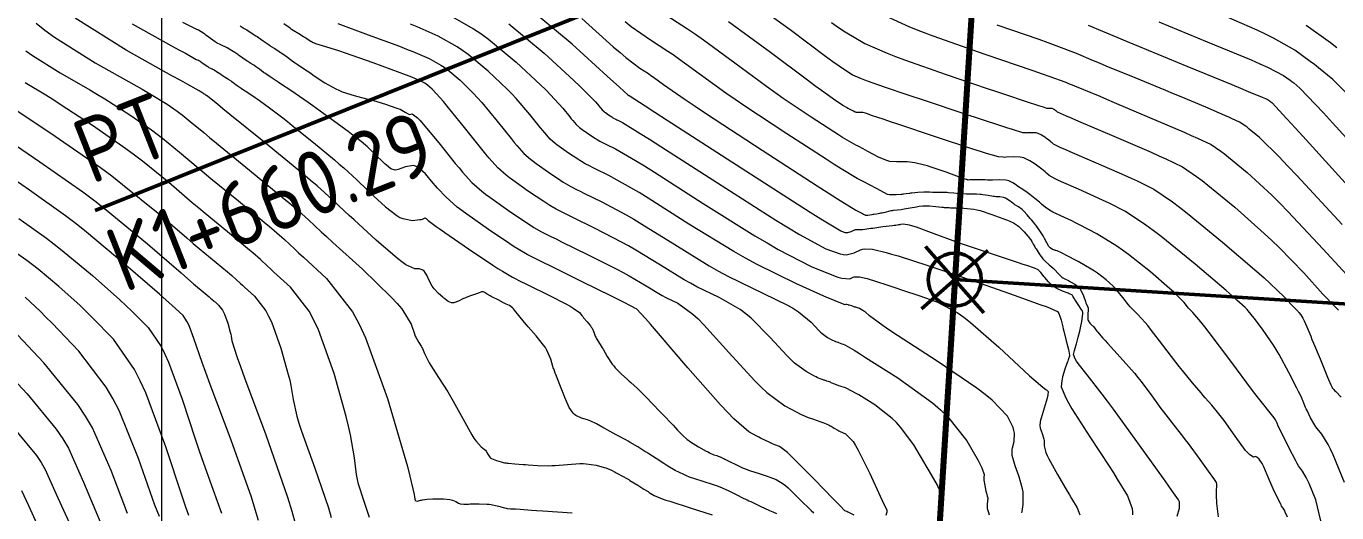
# Model space of a CAD drawing. Header units: millimetres. Extents: x 837475 to 838477, y 1189012 to 1191015.
# Drawn here: x 837663.9 to 837785.8, y 1189741.1 to 1189786.4 of the extents above; entities that cross this region are included whole.
import ezdxf

# ---------------------------------------------------------------- set-up
doc = ezdxf.new("R2010")
doc.units = ezdxf.units.MM
doc.header["$LTSCALE"] = 0.3
doc.linetypes.add('ACAD_ISO03W100', pattern=[30, 12, -18])
for name, color, linetype, lineweight in [('Abscisado 100m', 250, 'Continuous', 50), ('Abscisas TP Y TC', 250, 'Continuous', 50), ('COORD', 253, 'Continuous', 20), ('VIA_Curvas', 250, 'Continuous', 80)]:
    doc.layers.add(name, color=color, linetype=linetype, lineweight=lineweight)
for name, color, linetype, lineweight, true_color in [('COTAS 10', 7, 'Continuous', 9, 0x6e3e2d), ('COTAS INT', 7, 'Continuous', 5, 0x9fa19f), ('Linea_Tendencia', 7, 'ACAD_ISO03W100', 30, 0xef3939)]:
    doc.layers.add(name, color=color, linetype=linetype, lineweight=lineweight, true_color=true_color)
doc.styles.get("Standard").update_dxf_attribs({"font": 'isocp2.shx', "bigfont": '@extfont2.shx'})

msp = doc.modelspace()

# ---------------------------------------------------------------- linework, layer by layer
at = {"layer": 'Abscisado 100m'}
for p, q in [((837747.18, 1189760.1, 1705.28), (837753.34, 1189765.54, 1705.28)), ((837747.54, 1189765.9, 1705.28), (837752.98, 1189759.74, 1705.28)), ((837750.26, 1189762.82, 1705.28), (837802.53, 1189759.55, 1705.28))]:
    msp.add_line(p, q, dxfattribs=at)
msp.add_circle((837750.26, 1189762.82, 1705.28), 2.47, dxfattribs=at)
at = {"layer": 'Abscisas TP Y TC'}
msp.add_line((837752.85, 1189802.42, 3410.55), (837670.29, 1189769.24, 3410.55), dxfattribs=at)
at = {"layer": 'COORD'}
msp.add_line((837676.51, 1189013.87), (837676.51, 1191013.87), dxfattribs=at)
at = {"layer": 'COTAS 10'}
for points in [[(837740.89, 1189740.92), (837740.4, 1189741.15), (837740.31, 1189741.2), (837740.22, 1189741.24), (837740.05, 1189741.32), (837739.57, 1189741.8), (837739.29, 1189742.08), (837738.95, 1189742.43), (837737.21, 1189744.24), (837735.4, 1189746.07), (837735.02, 1189746.43), (837734.7, 1189746.73), (837733.96, 1189747.29), (837733.62, 1189747.42), (837733.54, 1189747.46), (837733.47, 1189747.48), (837733.3, 1189747.56), (837733.13, 1189747.65), (837733.07, 1189747.68), (837733, 1189747.71), (837732.67, 1189747.85), (837732.2, 1189748.08), (837732.04, 1189748.16), (837731.86, 1189748.25), (837731.1, 1189748.66), (837729.71, 1189749.86), (837729.14, 1189750.45), (837728.48, 1189751.16), (837725.43, 1189754.63), (837722.52, 1189758.03), (837721.95, 1189758.68), (837721.48, 1189759.21), (837720.65, 1189760.09), (837720.49, 1189760.17), (837720.44, 1189760.19), (837720.4, 1189760.22), (837720.23, 1189760.33), (837719.4, 1189760.75), (837718.94, 1189760.98), (837718.38, 1189761.26), (837715.54, 1189762.66), (837712.63, 1189764.09), (837712.04, 1189764.38), (837711.54, 1189764.63), (837710.48, 1189765.15), (837709.65, 1189765.64), (837709.29, 1189765.88), (837708.87, 1189766.15), (837706.89, 1189767.47), (837704.86, 1189768.91), (837704.4, 1189769.25), (837703.99, 1189769.56), (837702.91, 1189770.51), (837702.15, 1189771.32), (837701.95, 1189771.55), (837701.74, 1189771.78), (837701.03, 1189772.65), (837700.31, 1189773.29), (837700.11, 1189773.38), (837699.91, 1189773.43), (837699.17, 1189773.3), (837698.5, 1189773.05), (837698.35, 1189773.02), (837698.2, 1189773.01), (837697.8, 1189773.14), (837697.39, 1189773.48), (837697.25, 1189773.6), (837697.09, 1189773.75), (837696.42, 1189774.4), (837695.75, 1189775.04), (837695.59, 1189775.19), (837695.45, 1189775.32), (837695.05, 1189775.67), (837694.44, 1189776.14), (837694.16, 1189776.35), (837693.83, 1189776.59), (837692.26, 1189777.75), (837690.54, 1189779), (837690.12, 1189779.3), (837689.72, 1189779.58), (837688.49, 1189780.42), (837687.54, 1189781.04), (837687.32, 1189781.19), (837687.13, 1189781.32), (837686.59, 1189781.67), (837686.19, 1189781.95), (837686.08, 1189782.02), (837685.97, 1189782.1), (837685.58, 1189782.38), (837685.22, 1189782.64), (837685.14, 1189782.7), (837685.05, 1189782.76), (837684.77, 1189782.93), (837684.51, 1189783.1), (837684.43, 1189783.15), (837684.35, 1189783.2), (837684.05, 1189783.42), (837683.73, 1189783.64), (837683.65, 1189783.7), (837683.57, 1189783.75), (837683.28, 1189783.95), (837682.99, 1189784.12), (837682.92, 1189784.17), (837682.84, 1189784.22), (837682.57, 1189784.38), (837682.32, 1189784.51), (837682.25, 1189784.55), (837682.18, 1189784.58), (837681.93, 1189784.68), (837681.65, 1189784.82), (837681.55, 1189784.88), (837681.45, 1189784.95), (837681.02, 1189785.25), (837680.6, 1189785.57), (837680.5, 1189785.64), (837680.41, 1189785.71), (837680.15, 1189785.88), (837679.91, 1189786.02), (837679.84, 1189786.06), (837679.76, 1189786.09), (837679.46, 1189786.24), (837678.46, 1189786.75)], [(837703.05, 1189787.53), (837705.49, 1189786.16), (837706.18, 1189785.7), (837706.88, 1189785.19), (837709.46, 1189783.05), (837711.72, 1189780.94), (837712.22, 1189780.46), (837712.66, 1189780.01), (837713.79, 1189778.77), (837714.45, 1189777.95), (837714.59, 1189777.77), (837714.72, 1189777.62), (837715.05, 1189777.25), (837715.36, 1189776.98), (837715.48, 1189776.88), (837715.61, 1189776.78), (837716.2, 1189776.37), (837716.78, 1189775.99), (837716.9, 1189775.91), (837717, 1189775.84), (837717.24, 1189775.7), (837717.55, 1189775.54), (837717.69, 1189775.47), (837717.87, 1189775.39), (837718.71, 1189774.98), (837720.57, 1189773.9), (837721.39, 1189773.39), (837722.34, 1189772.8), (837726.86, 1189769.91), (837731.67, 1189766.9), (837732.8, 1189766.23), (837733.85, 1189765.63), (837736.91, 1189764.05), (837738.98, 1189763.2), (837739.4, 1189763.05), (837739.75, 1189762.95), (837740.49, 1189762.89), (837740.81, 1189763.04), (837740.91, 1189763.07), (837741.01, 1189763.08), (837741.41, 1189763.07), (837742.1, 1189762.91), (837742.39, 1189762.83), (837742.71, 1189762.73), (837744.22, 1189762.25), (837745.97, 1189761.66), (837746.45, 1189761.5), (837746.92, 1189761.34), (837748.6, 1189760.75), (837750.49, 1189759.75), (837751.1, 1189759.32), (837751.74, 1189758.84), (837754.36, 1189756.55), (837756.72, 1189754.33), (837757.2, 1189753.88), (837757.61, 1189753.52), (837758.44, 1189752.81), (837758.73, 1189752.61), (837758.79, 1189752.56), (837758.85, 1189752.52), (837758.96, 1189752.41), (837758.93, 1189752.11), (837758.9, 1189751.96), (837758.85, 1189751.78), (837758.58, 1189750.86), (837758.3, 1189749.93), (837758.25, 1189749.74), (837758.21, 1189749.58), (837758.16, 1189749.24), (837758.22, 1189749.02), (837758.25, 1189748.94), (837758.28, 1189748.84), (837758.42, 1189748.43), (837758.55, 1189747.97), (837758.57, 1189747.85), (837758.59, 1189747.74), (837758.58, 1189747.35), (837758.74, 1189746.73), (837758.86, 1189746.46), (837759.01, 1189746.15), (837759.82, 1189744.68), (837760.72, 1189743.14), (837760.93, 1189742.79), (837761.11, 1189742.47), (837761.64, 1189741.59), (837761.9, 1189740.93)], [(837784.32, 1189740.38), (837783.85, 1189742.33), (837783.22, 1189743.85), (837783.08, 1189744.16), (837782.95, 1189744.43), (837782.61, 1189745), (837782.25, 1189745.5), (837782.12, 1189745.73), (837781.98, 1189745.98), (837781.33, 1189747.21), (837780.74, 1189748.41), (837780.62, 1189748.64), (837780.52, 1189748.84), (837780.35, 1189749.19), (837780.31, 1189749.29), (837780.3, 1189749.33), (837780.29, 1189749.37), (837780.23, 1189749.53), (837780.09, 1189749.77), (837780.03, 1189749.86), (837779.96, 1189749.97), (837779.59, 1189750.42), (837778.76, 1189751.48), (837778.39, 1189751.96), (837777.97, 1189752.52), (837775.93, 1189755.23), (837773.92, 1189757.9), (837773.51, 1189758.43), (837773.16, 1189758.88), (837772.42, 1189759.75), (837772.09, 1189760.08), (837772, 1189760.18), (837771.91, 1189760.28), (837771.6, 1189760.69), (837770.93, 1189761.39), (837770.62, 1189761.67), (837770.25, 1189762), (837768.48, 1189763.53), (837766.42, 1189765.17), (837765.87, 1189765.56), (837765.33, 1189765.94), (837763.47, 1189767.07), (837761.87, 1189767.92), (837761.49, 1189768.11), (837761.14, 1189768.28), (837760.12, 1189768.76), (837759.39, 1189769.1), (837759.22, 1189769.19), (837759.07, 1189769.27), (837758.67, 1189769.55), (837758.34, 1189769.83), (837758.24, 1189769.92), (837758.13, 1189770.01), (837757.71, 1189770.37), (837757.26, 1189770.73), (837757.13, 1189770.82), (837757.01, 1189770.91), (837756.58, 1189771.2), (837756.19, 1189771.46), (837756.08, 1189771.53), (837755.99, 1189771.6), (837755.67, 1189771.83), (837755.3, 1189772.01), (837755.16, 1189772.04), (837755.02, 1189772.07), (837754.38, 1189772.09), (837753.77, 1189772.07), (837753.64, 1189772.07), (837753.54, 1189772.07), (837753.31, 1189772.08), (837753.09, 1189772.1), (837752.99, 1189772.1), (837752.88, 1189772.1), (837752.34, 1189772.1), (837751.83, 1189772.09), (837751.73, 1189772.09), (837751.65, 1189772.09), (837751.52, 1189772.08), (837751.5, 1189772.08), (837751.5, 1189772.08), (837751.49, 1189772.09), (837751.46, 1189772.09), (837751.13, 1189772.2), (837750.93, 1189772.27), (837750.69, 1189772.36), (837749.45, 1189772.82), (837748.07, 1189773.29), (837747.74, 1189773.39), (837747.44, 1189773.48), (837746.54, 1189773.69), (837745.84, 1189773.77), (837745.65, 1189773.78), (837745.47, 1189773.79), (837744.84, 1189773.78), (837744.22, 1189773.82), (837744.04, 1189773.86), (837743.86, 1189773.92), (837743.16, 1189774.22), (837742.19, 1189774.74), (837741.74, 1189774.98), (837741.35, 1189775.19), (837741.23, 1189775.25), (837741.12, 1189775.31), (837740.68, 1189775.54), (837739.83, 1189776.04), (837739.45, 1189776.28), (837739.01, 1189776.56), (837736.91, 1189777.92), (837734.3, 1189779.68), (837733.54, 1189780.22), (837732.76, 1189780.77), (837729.81, 1189782.95), (837726.9, 1189785.09), (837726.14, 1189785.61), (837725.41, 1189786.11), (837722.95, 1189787.69)], [(837786.29, 1189767.94), (837782.12, 1189772.48), (837781.22, 1189773.42), (837780.45, 1189774.23), (837778.6, 1189776.04), (837777.66, 1189776.82), (837777.45, 1189776.99), (837777.26, 1189777.13), (837776.76, 1189777.46), (837776.06, 1189777.79), (837775.75, 1189777.93), (837775.38, 1189778.09), (837773.61, 1189778.85), (837771.32, 1189779.82), (837770.62, 1189780.11), (837769.89, 1189780.41), (837767.04, 1189781.59), (837764.36, 1189782.69), (837763.74, 1189782.95), (837763.18, 1189783.18), (837761.59, 1189783.85), (837759.7, 1189784.58), (837758.95, 1189784.85), (837758.1, 1189785.15), (837754.22, 1189786.49)], [(837695.82, 1189740.69), (837695.31, 1189742.18), (837694.8, 1189743.79), (837694.69, 1189744.24), (837694.6, 1189744.68), (837694.41, 1189746.24), (837694.06, 1189748.38), (837693.88, 1189749.19), (837693.66, 1189750.09), (837692.54, 1189754.1), (837691.08, 1189758.14), (837690.65, 1189759.05), (837690.2, 1189759.88), (837688.47, 1189762.11), (837686.93, 1189763.51), (837686.61, 1189763.81), (837686.33, 1189764.07), (837685.67, 1189764.69), (837684.97, 1189765.31), (837684.66, 1189765.57), (837684.3, 1189765.86), (837682.6, 1189767.27), (837680.53, 1189768.98), (837679.94, 1189769.47), (837679.34, 1189769.97), (837677.16, 1189771.85), (837674.71, 1189773.84), (837673.96, 1189774.41), (837673.17, 1189774.99), (837670.05, 1189777.16), (837667.06, 1189779.12), (837666.35, 1189779.57), (837665.7, 1189779.97), (837663.79, 1189781.11)], [(837679, 1189740.88), (837678.73, 1189741.66), (837678.42, 1189742.6), (837676.89, 1189747.28), (837675.03, 1189752.28), (837674.5, 1189753.42), (837673.97, 1189754.45), (837672, 1189757.28), (837670, 1189759.33), (837669.45, 1189759.87), (837668.9, 1189760.4), (837666.92, 1189762.19), (837664.99, 1189763.8), (837664.47, 1189764.2), (837663.96, 1189764.59), (837662.19, 1189765.85)], [(837665.05, 1189739.73), (837664.12, 1189741.78), (837663.49, 1189743.19)]]:
    msp.add_lwpolyline(points, dxfattribs=at)
at = {"layer": 'COTAS INT'}
for points in [[(837770.94, 1189740.83), (837771.17, 1189741.57), (837771.18, 1189741.97), (837771.17, 1189742.06), (837771.16, 1189742.14), (837771.08, 1189742.34), (837770.46, 1189743.21), (837770.1, 1189743.7), (837769.67, 1189744.31), (837767.44, 1189747.43), (837765.02, 1189750.76), (837764.47, 1189751.51), (837763.97, 1189752.18), (837762.58, 1189753.96), (837761.74, 1189755.02), (837761.59, 1189755.24), (837761.47, 1189755.44), (837761.31, 1189755.86), (837761.37, 1189756.09), (837761.41, 1189756.22), (837761.47, 1189756.45), (837761.55, 1189756.76), (837761.58, 1189756.86), (837761.61, 1189756.98), (837761.75, 1189757.47), (837761.9, 1189758.03), (837761.93, 1189758.19), (837761.96, 1189758.35), (837762.07, 1189758.92), (837762.14, 1189759.4), (837762.15, 1189759.5), (837762.17, 1189759.58), (837762.19, 1189759.75), (837762.13, 1189759.91), (837762.08, 1189759.98), (837762.03, 1189760.07), (837761.74, 1189760.51), (837761.44, 1189760.96), (837761.39, 1189761.04), (837761.34, 1189761.12), (837761.25, 1189761.28), (837761.22, 1189761.35), (837761.21, 1189761.36), (837761.2, 1189761.37), (837761.16, 1189761.41), (837760.99, 1189761.48), (837760.91, 1189761.51), (837760.8, 1189761.55), (837760.29, 1189761.74), (837759.7, 1189762.02), (837759.56, 1189762.11), (837759.42, 1189762.21), (837758.99, 1189762.62), (837758.64, 1189763.03), (837758.56, 1189763.12), (837758.49, 1189763.21), (837758.27, 1189763.48), (837758.07, 1189763.68), (837758.01, 1189763.72), (837757.95, 1189763.76), (837757.69, 1189763.89), (837756.98, 1189764.13), (837756.62, 1189764.24), (837756.2, 1189764.38), (837754.13, 1189765.07), (837751.72, 1189765.88), (837751.09, 1189766.1), (837750.47, 1189766.32), (837748.36, 1189767.09), (837746.69, 1189767.69), (837746.35, 1189767.8), (837746.06, 1189767.88), (837745.46, 1189767.99), (837745.24, 1189767.95), (837745.2, 1189767.94), (837745.16, 1189767.93), (837745.1, 1189767.92), (837745.07, 1189767.92), (837745.06, 1189767.92), (837745.05, 1189767.92), (837745.02, 1189767.91), (837744.78, 1189767.87), (837744.64, 1189767.85), (837744.46, 1189767.83), (837743.57, 1189767.72), (837742.64, 1189767.59), (837742.44, 1189767.57), (837742.27, 1189767.54), (837741.89, 1189767.48), (837741.67, 1189767.45), (837741.6, 1189767.44), (837741.54, 1189767.44), (837741.27, 1189767.45), (837741, 1189767.44), (837740.93, 1189767.42), (837740.85, 1189767.4), (837740.6, 1189767.26), (837740.29, 1189767.17), (837740.2, 1189767.17), (837740.09, 1189767.18), (837739.65, 1189767.32), (837737.8, 1189768.44), (837736.8, 1189769.06), (837735.6, 1189769.83), (837729.51, 1189773.74), (837723.52, 1189777.62), (837722.37, 1189778.36), (837721.45, 1189778.95), (837719.97, 1189779.9), (837719.96, 1189779.91), (837719.96, 1189779.91), (837719.95, 1189779.91), (837719.95, 1189779.92), (837719.94, 1189779.92), (837719.94, 1189779.92), (837719.94, 1189779.92), (837719.93, 1189779.93), (837719.91, 1189779.94), (837719.91, 1189779.94), (837719.9, 1189779.95), (837719.9, 1189779.95), (837719.89, 1189779.96), (837719.89, 1189779.96), (837719.88, 1189779.98), (837719.07, 1189780.72), (837717.94, 1189781.75), (837714.66, 1189784.73), (837710.66, 1189788.04)], [(837731.01, 1189788.94), (837734.95, 1189786.08), (837738.24, 1189783.61), (837738.92, 1189783.12), (837739.5, 1189782.7), (837740.75, 1189781.88), (837741.56, 1189781.52), (837741.86, 1189781.4), (837742.2, 1189781.27), (837743.71, 1189780.75), (837745.89, 1189780.01), (837747.5, 1189779.48), (837751.11, 1189778.28), (837754.42, 1189777.19), (837755.07, 1189776.97), (837755.6, 1189776.8), (837756.57, 1189776.51), (837756.83, 1189776.49), (837756.91, 1189776.48), (837757, 1189776.49), (837757.39, 1189776.51), (837757.79, 1189776.5), (837757.89, 1189776.48), (837757.99, 1189776.45), (837758.34, 1189776.29), (837758.64, 1189776.09), (837758.71, 1189776.04), (837758.78, 1189775.99), (837759, 1189775.82), (837759.19, 1189775.66), (837759.23, 1189775.62), (837759.28, 1189775.59), (837759.42, 1189775.46), (837760.11, 1189775.12), (837760.5, 1189774.95), (837760.98, 1189774.74), (837763.41, 1189773.69), (837766.06, 1189772.54), (837766.67, 1189772.26), (837767.22, 1189772), (837768.79, 1189771.23), (837770.51, 1189770.07), (837771.16, 1189769.57), (837771.89, 1189769), (837775.17, 1189766.3), (837778.36, 1189763.57), (837779.03, 1189762.98), (837779.61, 1189762.46), (837780.94, 1189761.18), (837781.55, 1189760.51), (837781.68, 1189760.37), (837781.8, 1189760.25), (837782.05, 1189760), (837782.19, 1189759.85), (837782.23, 1189759.8), (837782.28, 1189759.75), (837782.45, 1189759.55), (837782.65, 1189759.24), (837782.71, 1189759.12), (837782.77, 1189758.99), (837783.02, 1189758.42), (837783.37, 1189757.56), (837783.49, 1189757.25), (837783.63, 1189756.92), (837784.24, 1189755.44), (837784.81, 1189754.05), (837784.93, 1189753.76), (837785.03, 1189753.53), (837785.24, 1189753.05), (837785.31, 1189752.9), (837785.33, 1189752.87), (837785.34, 1189752.84), (837785.36, 1189752.79), (837785.37, 1189752.78), (837785.37, 1189752.77), (837785.38, 1189752.77), (837785.39, 1189752.74), (837785.52, 1189752.6), (837785.6, 1189752.52), (837785.7, 1189752.42), (837786.2, 1189751.9)], [(837733.7, 1189741.04), (837733.38, 1189741.18), (837733.23, 1189741.24), (837733.05, 1189741.32), (837732.2, 1189741.72), (837731.31, 1189742.14), (837731.12, 1189742.23), (837730.94, 1189742.32), (837730.48, 1189742.54), (837730.09, 1189742.73), (837729.96, 1189742.8), (837729.82, 1189742.87), (837729.23, 1189743.17), (837728.45, 1189743.51), (837728.19, 1189743.61), (837727.91, 1189743.71), (837726.76, 1189744.08), (837725.59, 1189744.46), (837725.31, 1189744.57), (837725.05, 1189744.68), (837724.26, 1189745.07), (837723.57, 1189745.48), (837723.38, 1189745.6), (837723.19, 1189745.72), (837722.49, 1189746.17), (837721.79, 1189746.62), (837721.61, 1189746.74), (837721.42, 1189746.85), (837720.77, 1189747.26), (837720.08, 1189747.67), (837719.87, 1189747.79), (837719.65, 1189747.92), (837718.77, 1189748.4), (837717.93, 1189748.86), (837717.72, 1189748.97), (837717.53, 1189749.08), (837716.93, 1189749.4), (837716.41, 1189749.66), (837716.25, 1189749.72), (837716.1, 1189749.77), (837715.53, 1189749.95), (837715, 1189750.19), (837714.88, 1189750.29), (837714.76, 1189750.4), (837714.4, 1189750.94), (837714.09, 1189751.64), (837713.99, 1189751.86), (837713.9, 1189752.09), (837713.53, 1189753.03), (837713.21, 1189753.84), (837713.15, 1189754), (837713.1, 1189754.13), (837713.02, 1189754.34), (837712.96, 1189754.52), (837712.92, 1189754.62), (837712.88, 1189754.75), (837712.68, 1189755.43), (837712.32, 1189756.27), (837712.18, 1189756.5), (837712.02, 1189756.74), (837711.33, 1189757.6), (837710.59, 1189758.42), (837710.41, 1189758.62), (837710.24, 1189758.82), (837709.72, 1189759.48), (837709.31, 1189759.99), (837709.21, 1189760.1), (837709.12, 1189760.19), (837708.84, 1189760.4), (837708.53, 1189760.55), (837708.42, 1189760.61), (837708.3, 1189760.67), (837707.78, 1189760.93), (837707.26, 1189761.19), (837707.15, 1189761.25), (837707.04, 1189761.31), (837706.76, 1189761.48), (837706.58, 1189761.6), (837706.54, 1189761.62), (837706.5, 1189761.64), (837706.38, 1189761.68), (837706.27, 1189761.68), (837706.23, 1189761.67), (837706.19, 1189761.66), (837706.01, 1189761.6), (837705.77, 1189761.51), (837705.69, 1189761.48), (837705.6, 1189761.45), (837705.23, 1189761.32), (837704.8, 1189761.16), (837704.68, 1189761.11), (837704.56, 1189761.05), (837704.09, 1189760.82), (837703.65, 1189760.67), (837703.54, 1189760.66), (837703.44, 1189760.66), (837703.13, 1189760.78), (837702.82, 1189761.03), (837702.73, 1189761.11), (837702.63, 1189761.2), (837702.23, 1189761.54), (837701.83, 1189761.96), (837701.73, 1189762.09), (837701.65, 1189762.22), (837701.37, 1189762.75), (837701.15, 1189763.24), (837701.09, 1189763.34), (837701.04, 1189763.43), (837700.86, 1189763.66), (837700.63, 1189763.77), (837700.54, 1189763.79), (837700.45, 1189763.81), (837700.03, 1189763.81), (837699.19, 1189764.21), (837698.83, 1189764.47), (837698.41, 1189764.79), (837696.43, 1189766.5), (837694.38, 1189768.37), (837693.92, 1189768.8), (837693.51, 1189769.18), (837692.39, 1189770.24), (837690.94, 1189771.54), (837690.31, 1189772.07), (837689.58, 1189772.68), (837686.14, 1189775.51), (837682.83, 1189778.19), (837682.19, 1189778.72), (837681.67, 1189779.14), (837680.78, 1189779.86), (837680.67, 1189779.94), (837680.64, 1189779.96), (837680.61, 1189779.97), (837680.54, 1189780.03), (837680.48, 1189780.07), (837680.46, 1189780.07), (837680.45, 1189780.08), (837680.42, 1189780.11), (837680.39, 1189780.12), (837680.38, 1189780.13), (837680.35, 1189780.15), (837680.33, 1189780.17), (837680.33, 1189780.17), (837680.32, 1189780.17), (837680.29, 1189780.2), (837680.28, 1189780.2), (837680.28, 1189780.2), (837680.26, 1189780.22), (837680.24, 1189780.23), (837680.23, 1189780.23), (837680.22, 1189780.24), (837680.19, 1189780.26), (837680.19, 1189780.26), (837680.18, 1189780.27), (837680.16, 1189780.28), (837680.15, 1189780.29), (837680.14, 1189780.29), (837680.14, 1189780.29), (837680.12, 1189780.3), (837680.1, 1189780.3), (837680.09, 1189780.31), (837680.07, 1189780.33), (837680.04, 1189780.35), (837680.03, 1189780.36), (837680.03, 1189780.36), (837680.01, 1189780.37), (837679.99, 1189780.38), (837679.99, 1189780.38), (837679.99, 1189780.39), (837679.97, 1189780.39), (837678.91, 1189780.98), (837678.26, 1189781.34), (837677.44, 1189781.79), (837673.19, 1189784.16), (837668.44, 1189787.13)], [(837715.57, 1189787.1), (837718.5, 1189784.48), (837719.13, 1189783.94), (837719.68, 1189783.48), (837720.96, 1189782.49), (837721.76, 1189781.98), (837721.99, 1189781.82), (837722.24, 1189781.65), (837723.18, 1189780.96), (837725.19, 1189779.56), (837726.11, 1189778.95), (837727.18, 1189778.24), (837732.36, 1189774.85), (837737.46, 1189771.54), (837738.49, 1189770.88), (837739.35, 1189770.33), (837741.05, 1189769.28), (837741.57, 1189769.02), (837741.67, 1189768.96), (837741.76, 1189768.92), (837741.96, 1189768.83), (837742.09, 1189768.81), (837742.13, 1189768.81), (837742.18, 1189768.81), (837742.37, 1189768.84), (837742.59, 1189768.89), (837742.66, 1189768.9), (837742.73, 1189768.91), (837742.99, 1189768.95), (837743.3, 1189769), (837743.39, 1189769.02), (837743.5, 1189769.04), (837743.92, 1189769.14), (837744.35, 1189769.24), (837744.46, 1189769.26), (837744.56, 1189769.28), (837744.9, 1189769.31), (837745.28, 1189769.35), (837745.41, 1189769.37), (837745.54, 1189769.39), (837746.12, 1189769.5), (837746.69, 1189769.6), (837746.83, 1189769.63), (837746.95, 1189769.65), (837747.29, 1189769.69), (837747.65, 1189769.69), (837747.77, 1189769.69), (837747.91, 1189769.68), (837748.5, 1189769.62), (837749.07, 1189769.56), (837749.19, 1189769.55), (837749.29, 1189769.54), (837749.54, 1189769.53), (837749.67, 1189769.53), (837749.7, 1189769.53), (837749.74, 1189769.52), (837749.86, 1189769.51), (837750.13, 1189769.5), (837750.25, 1189769.49), (837750.4, 1189769.49), (837751.12, 1189769.47), (837752.04, 1189769.37), (837752.32, 1189769.31), (837752.61, 1189769.24), (837753.72, 1189768.89), (837754.74, 1189768.51), (837754.97, 1189768.42), (837755.18, 1189768.34), (837755.72, 1189768.1), (837756.11, 1189767.86), (837756.22, 1189767.77), (837756.33, 1189767.68), (837756.72, 1189767.27), (837757.05, 1189766.87), (837757.12, 1189766.79), (837757.18, 1189766.71), (837757.33, 1189766.52), (837757.42, 1189766.38), (837757.44, 1189766.34), (837757.46, 1189766.3), (837757.56, 1189766.11), (837757.7, 1189765.86), (837757.75, 1189765.77), (837757.82, 1189765.67), (837758.11, 1189765.23), (837758.46, 1189764.77), (837758.56, 1189764.65), (837758.66, 1189764.55), (837759.03, 1189764.21), (837759.4, 1189763.9), (837759.49, 1189763.81), (837759.58, 1189763.72), (837759.88, 1189763.4), (837760.16, 1189763.11), (837760.23, 1189763.05), (837760.31, 1189762.99), (837760.57, 1189762.85), (837760.85, 1189762.73), (837760.94, 1189762.68), (837761.04, 1189762.63), (837761.44, 1189762.41), (837761.82, 1189762.09), (837761.91, 1189761.98), (837762, 1189761.85), (837762.24, 1189761.3), (837762.42, 1189760.78), (837762.46, 1189760.67), (837762.49, 1189760.58), (837762.6, 1189760.35), (837762.66, 1189760.16), (837762.67, 1189760.08), (837762.67, 1189760), (837762.64, 1189759.61), (837762.63, 1189759.2), (837762.65, 1189759.11), (837762.68, 1189759.02), (837762.84, 1189758.77), (837763.05, 1189758.56), (837763.11, 1189758.51), (837763.16, 1189758.45), (837763.33, 1189758.23), (837763.49, 1189758.03), (837763.53, 1189757.98), (837763.56, 1189757.93), (837763.68, 1189757.79), (837764.05, 1189757.38), (837764.24, 1189757.16), (837764.47, 1189756.91), (837765.65, 1189755.62), (837766.97, 1189754.11), (837767.29, 1189753.72), (837767.61, 1189753.33), (837768.59, 1189752.01), (837769.44, 1189750.82), (837769.67, 1189750.52), (837769.89, 1189750.23), (837770.64, 1189749.28), (837771.45, 1189748.26), (837771.7, 1189747.93), (837771.97, 1189747.57), (837773.05, 1189746.1), (837773.99, 1189744.78), (837774.17, 1189744.53), (837774.32, 1189744.32), (837774.58, 1189743.95), (837774.61, 1189743.81), (837774.61, 1189743.73), (837774.61, 1189743.65), (837774.58, 1189743.21), (837774.59, 1189742.52), (837774.6, 1189742.27), (837774.62, 1189741.99), (837774.77, 1189740.76)], [(837781.2, 1189740.72), (837781, 1189741.2), (837780.96, 1189741.29), (837780.92, 1189741.38), (837780.81, 1189741.55), (837780.67, 1189741.76), (837780.61, 1189741.86), (837780.55, 1189741.99), (837780.24, 1189742.59), (837779.88, 1189743.35), (837779.78, 1189743.57), (837779.68, 1189743.8), (837779.33, 1189744.65), (837779.01, 1189745.41), (837778.93, 1189745.58), (837778.85, 1189745.73), (837778.59, 1189746.13), (837778.37, 1189746.32), (837778.31, 1189746.35), (837778.25, 1189746.36), (837778.06, 1189746.3), (837777.7, 1189746.51), (837777.53, 1189746.7), (837777.32, 1189746.93), (837776.35, 1189748.25), (837775.31, 1189749.71), (837775.06, 1189750.04), (837774.83, 1189750.34), (837774.17, 1189751.15), (837773.56, 1189751.83), (837773.37, 1189752.05), (837773.17, 1189752.28), (837772.38, 1189753.22), (837771.44, 1189754.38), (837771.15, 1189754.75), (837770.84, 1189755.14), (837769.63, 1189756.73), (837768.48, 1189758.22), (837768.22, 1189758.55), (837767.97, 1189758.84), (837767.28, 1189759.59), (837766.73, 1189760.14), (837766.58, 1189760.3), (837766.43, 1189760.48), (837765.9, 1189761.15), (837765.34, 1189761.85), (837765.18, 1189762.03), (837765.01, 1189762.21), (837764.35, 1189762.81), (837763.53, 1189763.42), (837763.26, 1189763.6), (837762.96, 1189763.79), (837761.73, 1189764.5), (837760.6, 1189765.1), (837760.37, 1189765.22), (837760.18, 1189765.31), (837759.79, 1189765.49), (837759.64, 1189765.54), (837759.59, 1189765.55), (837759.54, 1189765.57), (837759.34, 1189765.63), (837759.13, 1189765.77), (837759.08, 1189765.83), (837759.02, 1189765.91), (837758.82, 1189766.24), (837758.61, 1189766.66), (837758.54, 1189766.78), (837758.47, 1189766.9), (837758.18, 1189767.35), (837757.89, 1189767.75), (837757.82, 1189767.84), (837757.76, 1189767.93), (837757.58, 1189768.16), (837757.4, 1189768.37), (837757.34, 1189768.45), (837757.27, 1189768.52), (837757, 1189768.85), (837756.7, 1189769.18), (837756.61, 1189769.26), (837756.52, 1189769.34), (837756.19, 1189769.58), (837755.86, 1189769.79), (837755.76, 1189769.86), (837755.67, 1189769.93), (837755.33, 1189770.19), (837754.98, 1189770.4), (837754.89, 1189770.44), (837754.8, 1189770.47), (837754.46, 1189770.51), (837754.09, 1189770.52), (837753.97, 1189770.54), (837753.85, 1189770.55), (837753.36, 1189770.64), (837752.88, 1189770.72), (837752.76, 1189770.74), (837752.64, 1189770.75), (837752.28, 1189770.77), (837751.94, 1189770.77), (837751.84, 1189770.77), (837751.73, 1189770.77), (837751.32, 1189770.78), (837750.88, 1189770.79), (837750.63, 1189770.81), (837750.16, 1189770.86), (837749.68, 1189770.9), (837749.54, 1189770.91), (837749.4, 1189770.91), (837748.88, 1189770.92), (837748.41, 1189770.92), (837748.3, 1189770.93), (837748.2, 1189770.93), (837747.91, 1189770.95), (837747.61, 1189770.96), (837747.49, 1189770.96), (837747.37, 1189770.95), (837746.82, 1189770.92), (837746.28, 1189770.87), (837746.16, 1189770.85), (837746.05, 1189770.84), (837745.75, 1189770.8), (837745.47, 1189770.76), (837745.38, 1189770.75), (837745.27, 1189770.74), (837744.81, 1189770.71), (837744.37, 1189770.7), (837744.28, 1189770.7), (837744.2, 1189770.7), (837744.01, 1189770.74), (837743.03, 1189771.27), (837742.34, 1189771.63), (837742.14, 1189771.74), (837741.94, 1189771.85), (837741.18, 1189772.24), (837739.71, 1189773.13), (837739.05, 1189773.54), (837738.29, 1189774.02), (837734.64, 1189776.38), (837730.74, 1189778.96), (837729.83, 1189779.58), (837728.98, 1189780.17), (837726.5, 1189781.96), (837724.57, 1189783.37), (837724.07, 1189783.72), (837723.58, 1189784.05), (837721.96, 1189785.09), (837720.17, 1189786.34), (837719.59, 1189786.79)], [(837786.51, 1189743.94), (837785.45, 1189746.51), (837785.21, 1189747.04), (837784.99, 1189747.49), (837784.4, 1189748.45), (837783.97, 1189748.96), (837783.86, 1189749.12), (837783.75, 1189749.29), (837783.36, 1189749.98), (837783.04, 1189750.64), (837782.96, 1189750.79), (837782.9, 1189750.93), (837782.73, 1189751.33), (837782.63, 1189751.59), (837782.6, 1189751.64), (837782.59, 1189751.69), (837782.55, 1189751.8), (837782.35, 1189752.2), (837782.23, 1189752.43), (837782.09, 1189752.71), (837781.35, 1189754.17), (837780.43, 1189755.87), (837780.17, 1189756.31), (837779.9, 1189756.73), (837778.94, 1189758.13), (837778.13, 1189759.2), (837777.97, 1189759.41), (837777.83, 1189759.59), (837777.56, 1189759.92), (837777.45, 1189760.03), (837777.42, 1189760.06), (837777.4, 1189760.09), (837777.29, 1189760.22), (837776.51, 1189760.92), (837776.06, 1189761.32), (837775.5, 1189761.8), (837772.61, 1189764.25), (837769.45, 1189766.84), (837768.71, 1189767.4), (837768.04, 1189767.9), (837766.13, 1189769.15), (837764.55, 1189769.96), (837764.08, 1189770.19), (837763.6, 1189770.41), (837761.76, 1189771.23), (837760.18, 1189771.92), (837759.86, 1189772.07), (837759.59, 1189772.2), (837759.05, 1189772.51), (837758.81, 1189772.71), (837758.74, 1189772.77), (837758.66, 1189772.84), (837758.35, 1189773.09), (837757.99, 1189773.38), (837757.87, 1189773.46), (837757.75, 1189773.55), (837757.25, 1189773.88), (837756.69, 1189774.14), (837756.52, 1189774.18), (837756.35, 1189774.22), (837755.68, 1189774.23), (837755.05, 1189774.2), (837754.9, 1189774.19), (837754.76, 1189774.2), (837754.34, 1189774.23), (837753.22, 1189774.56), (837752.65, 1189774.74), (837751.95, 1189774.96), (837748.47, 1189776.11), (837744.98, 1189777.27), (837744.28, 1189777.5), (837743.69, 1189777.7), (837742.51, 1189778.1), (837742.13, 1189778.24), (837742.04, 1189778.27), (837741.95, 1189778.29), (837741.71, 1189778.35), (837741.53, 1189778.37), (837741.48, 1189778.37), (837741.43, 1189778.37), (837741.27, 1189778.37), (837741.11, 1189778.38), (837741.06, 1189778.39), (837741.01, 1189778.41), (837740.83, 1189778.49), (837740.58, 1189778.62), (837740.46, 1189778.68), (837740.35, 1189778.74), (837740.32, 1189778.75), (837740.29, 1189778.77), (837740.18, 1189778.83), (837739.96, 1189778.96), (837739.86, 1189779.03), (837739.74, 1189779.1), (837739.19, 1189779.46), (837737.86, 1189780.4), (837737.26, 1189780.85), (837736.55, 1189781.38), (837733.13, 1189783.95), (837729.23, 1189786.8)], [(837738.79, 1189786.75), (837739.46, 1189786.28), (837740.08, 1189785.87), (837741.9, 1189784.78), (837743.97, 1189783.88), (837744.74, 1189783.58), (837745.6, 1189783.25), (837749.45, 1189781.9), (837753.28, 1189780.61), (837754.13, 1189780.33), (837754.9, 1189780.07), (837756.9, 1189779.4), (837758.05, 1189779.02), (837758.28, 1189778.95), (837758.47, 1189778.89), (837758.81, 1189778.78), (837758.89, 1189778.77), (837758.92, 1189778.77), (837758.96, 1189778.77), (837759.09, 1189778.78), (837759.23, 1189778.78), (837759.27, 1189778.77), (837759.3, 1189778.76), (837759.42, 1189778.71), (837759.53, 1189778.64), (837759.55, 1189778.62), (837759.58, 1189778.6), (837759.65, 1189778.54), (837759.72, 1189778.49), (837759.75, 1189778.46), (837759.8, 1189778.42), (837760.63, 1189778.05), (837761.14, 1189777.83), (837761.77, 1189777.56), (837765.06, 1189776.16), (837768.52, 1189774.67), (837769.26, 1189774.34), (837769.9, 1189774.05), (837771.44, 1189773.31), (837772.76, 1189772.42), (837773.26, 1189772.04), (837773.81, 1189771.61), (837776.32, 1189769.55), (837779.05, 1189767.12), (837779.76, 1189766.46), (837780.44, 1189765.8), (837782.72, 1189763.44), (837784.51, 1189761.48), (837784.89, 1189761.08), (837785.21, 1189760.73), (837785.95, 1189759.99)], [(837743.06, 1189787.69), (837746.05, 1189786.34), (837747.09, 1189785.93), (837748.22, 1189785.5), (837753.06, 1189783.78), (837757.51, 1189782.27), (837758.39, 1189781.97), (837759.12, 1189781.72), (837760.5, 1189781.22), (837761.01, 1189781.01), (837761.19, 1189780.94), (837761.39, 1189780.85), (837762.24, 1189780.5), (837763.76, 1189779.87), (837764.38, 1189779.6), (837765.09, 1189779.3), (837768.37, 1189777.91), (837771.59, 1189776.53), (837772.26, 1189776.24), (837772.83, 1189775.98), (837774.1, 1189775.39), (837775.01, 1189774.78), (837775.35, 1189774.52), (837775.74, 1189774.22), (837777.46, 1189772.79), (837779.75, 1189770.68), (837780.49, 1189769.94), (837781.28, 1189769.14), (837784.51, 1189765.69), (837787.47, 1189762.45)], [(837769.25, 1189786.81), (837773.75, 1189784.95), (837777.82, 1189783.25), (837778.65, 1189782.88), (837779.35, 1189782.57), (837780.83, 1189781.82), (837781.46, 1189781.36), (837781.63, 1189781.24), (837781.79, 1189781.11), (837782.37, 1189780.63), (837783.83, 1189779.12), (837784.55, 1189778.34), (837785.41, 1189777.41), (837789.65, 1189772.74)], [(837787.47, 1189779.4), (837785.42, 1189781.43), (837784.09, 1189782.53), (837783.71, 1189782.82), (837783.33, 1189783.12), (837781.89, 1189784.15), (837779.91, 1189785.29), (837779.18, 1189785.65), (837778.38, 1189786.02), (837774.84, 1189787.56)], [(837664.81, 1189786.66), (837665.63, 1189786.01), (837666.52, 1189785.36), (837670.3, 1189783), (837673.9, 1189780.98), (837674.68, 1189780.54), (837675.35, 1189780.14), (837677, 1189779.14), (837677.94, 1189778.49), (837678.18, 1189778.31), (837678.4, 1189778.14), (837679.14, 1189777.54), (837680.4, 1189776.49), (837680.95, 1189776.03), (837681.59, 1189775.51), (837684.65, 1189773.01), (837687.71, 1189770.5), (837688.35, 1189769.97), (837688.9, 1189769.5), (837690.15, 1189768.39), (837691.33, 1189767.28), (837691.83, 1189766.82), (837692.41, 1189766.28), (837695.16, 1189763.78), (837697.84, 1189761.19), (837698.38, 1189760.61), (837698.83, 1189760.09), (837699.71, 1189758.67), (837700.01, 1189757.77), (837700.08, 1189757.57), (837700.16, 1189757.4), (837700.41, 1189756.96), (837700.63, 1189756.63), (837700.69, 1189756.52), (837700.74, 1189756.41), (837700.93, 1189755.96), (837701.24, 1189755.32), (837701.37, 1189755.09), (837701.52, 1189754.84), (837702.25, 1189753.73), (837703.12, 1189752.37), (837703.37, 1189751.95), (837703.61, 1189751.52), (837704.52, 1189749.85), (837705.34, 1189748.37), (837705.53, 1189748.07), (837705.7, 1189747.82), (837706.2, 1189747.28), (837706.53, 1189747.03), (837706.6, 1189746.96), (837706.66, 1189746.88), (837706.82, 1189746.59), (837707, 1189746.31), (837707.08, 1189746.24), (837707.18, 1189746.18), (837707.64, 1189745.99), (837708.08, 1189745.86), (837708.17, 1189745.83), (837708.24, 1189745.81), (837708.38, 1189745.78), (837708.54, 1189745.77), (837708.64, 1189745.76), (837708.75, 1189745.75), (837709.34, 1189745.7), (837710.11, 1189745.64), (837710.34, 1189745.62), (837710.58, 1189745.6), (837711.49, 1189745.53), (837712.49, 1189745.51), (837712.78, 1189745.52), (837713.09, 1189745.53), (837714.25, 1189745.64), (837715.4, 1189745.72), (837715.69, 1189745.72), (837715.97, 1189745.7), (837716.9, 1189745.56), (837717.64, 1189745.35), (837717.8, 1189745.3), (837717.95, 1189745.25), (837718.34, 1189745.09), (837718.66, 1189744.91), (837718.77, 1189744.86), (837718.88, 1189744.8), (837719.34, 1189744.55), (837719.81, 1189744.29), (837719.93, 1189744.22), (837720.04, 1189744.15), (837720.42, 1189743.93), (837720.77, 1189743.71), (837720.87, 1189743.65), (837720.97, 1189743.58), (837721.35, 1189743.34), (837721.73, 1189743.1), (837721.83, 1189743.03), (837721.93, 1189742.97), (837722.3, 1189742.75), (837723.04, 1189742.44), (837723.38, 1189742.32), (837723.77, 1189742.2), (837725.65, 1189741.61), (837727.69, 1189740.95)], [(837673.73, 1189786.61), (837677.39, 1189784.58), (837678.1, 1189784.19), (837678.69, 1189783.87), (837679.71, 1189783.31), (837679.87, 1189783.24), (837679.91, 1189783.22), (837679.95, 1189783.2), (837680.08, 1189783.13), (837680.22, 1189783.03), (837680.27, 1189783), (837680.32, 1189782.96), (837680.54, 1189782.79), (837680.77, 1189782.63), (837680.83, 1189782.59), (837680.88, 1189782.56), (837681.03, 1189782.49), (837681.16, 1189782.44), (837681.2, 1189782.42), (837681.23, 1189782.4), (837681.37, 1189782.33), (837681.51, 1189782.24), (837681.55, 1189782.22), (837681.59, 1189782.19), (837681.74, 1189782.1), (837681.9, 1189782), (837681.94, 1189781.97), (837681.98, 1189781.94), (837682.15, 1189781.82), (837682.31, 1189781.7), (837682.4, 1189781.65), (837682.54, 1189781.56), (837682.69, 1189781.47), (837682.73, 1189781.44), (837682.78, 1189781.4), (837682.97, 1189781.27), (837683.17, 1189781.12), (837683.23, 1189781.08), (837683.29, 1189781.03), (837683.5, 1189780.89), (837683.79, 1189780.7), (837683.89, 1189780.63), (837684.01, 1189780.55), (837684.51, 1189780.22), (837685.17, 1189779.77), (837685.38, 1189779.63), (837685.6, 1189779.47), (837686.52, 1189778.8), (837687.75, 1189777.86), (837688.18, 1189777.53), (837688.64, 1189777.17), (837690.6, 1189775.59), (837692.55, 1189773.97), (837693.01, 1189773.57), (837693.43, 1189773.21), (837694.63, 1189772.1), (837695.63, 1189771.14), (837695.92, 1189770.86), (837696.21, 1189770.59), (837697.3, 1189769.58), (837698.37, 1189768.77), (837698.65, 1189768.61), (837698.92, 1189768.5), (837699.82, 1189768.33), (837700.5, 1189768.4), (837700.64, 1189768.42), (837700.74, 1189768.44), (837700.93, 1189768.53), (837701.01, 1189768.56), (837701.04, 1189768.54), (837701.09, 1189768.52), (837701.29, 1189768.33), (837702.02, 1189767.77), (837702.39, 1189767.51), (837702.83, 1189767.2), (837705.03, 1189765.69), (837707.29, 1189764.18), (837707.77, 1189763.87), (837708.18, 1189763.6), (837709.13, 1189763.04), (837709.96, 1189762.63), (837710.29, 1189762.46), (837710.68, 1189762.27), (837712.44, 1189761.41), (837714.14, 1189760.54), (837714.48, 1189760.35), (837714.77, 1189760.18), (837715.34, 1189759.76), (837715.57, 1189759.47), (837715.65, 1189759.38), (837715.73, 1189759.28), (837716.07, 1189758.91), (837716.38, 1189758.52), (837716.45, 1189758.41), (837716.52, 1189758.31), (837716.68, 1189757.93), (837716.81, 1189757.56), (837716.86, 1189757.46), (837716.91, 1189757.37), (837717.11, 1189757.04), (837717.37, 1189756.63), (837717.46, 1189756.49), (837717.55, 1189756.34), (837717.94, 1189755.67), (837718.4, 1189754.97), (837718.54, 1189754.79), (837718.68, 1189754.62), (837719.23, 1189754.06), (837719.81, 1189753.54), (837719.98, 1189753.39), (837720.14, 1189753.24), (837720.74, 1189752.68), (837721.46, 1189751.97), (837721.7, 1189751.73), (837721.95, 1189751.46), (837723.03, 1189750.34), (837724.06, 1189749.27), (837724.28, 1189749.04), (837724.47, 1189748.83), (837724.96, 1189748.32), (837725.38, 1189747.96), (837725.53, 1189747.85), (837725.69, 1189747.73), (837726.42, 1189747.28), (837727.14, 1189746.87), (837727.31, 1189746.79), (837727.45, 1189746.71), (837727.86, 1189746.54), (837728.13, 1189746.46), (837728.2, 1189746.43), (837728.26, 1189746.41), (837728.44, 1189746.33), (837728.68, 1189746.21), (837728.77, 1189746.17), (837728.88, 1189746.11), (837729.36, 1189745.88), (837729.89, 1189745.62), (837730.01, 1189745.56), (837730.13, 1189745.5), (837730.51, 1189745.32), (837730.94, 1189745.15), (837731.08, 1189745.09), (837731.25, 1189745.04), (837731.96, 1189744.81), (837732.71, 1189744.57), (837732.9, 1189744.51), (837733.07, 1189744.45), (837733.65, 1189744.24), (837734.29, 1189743.84), (837734.52, 1189743.66), (837734.77, 1189743.45), (837735.82, 1189742.41), (837736.89, 1189741.36), (837737.14, 1189741.13)], [(837683.78, 1189786.42), (837684.17, 1189786.19), (837684.29, 1189786.12), (837684.4, 1189786.05), (837684.81, 1189785.79), (837685.24, 1189785.51), (837685.36, 1189785.43), (837685.48, 1189785.34), (837685.94, 1189785.02), (837686.39, 1189784.71), (837686.51, 1189784.63), (837686.62, 1189784.55), (837687.01, 1189784.31), (837687.42, 1189784.05), (837687.54, 1189783.96), (837687.67, 1189783.87), (837688.2, 1189783.5), (837688.76, 1189783.08), (837688.92, 1189782.97), (837689.08, 1189782.86), (837689.68, 1189782.46), (837690.35, 1189782.01), (837690.56, 1189781.87), (837690.78, 1189781.72), (837691.68, 1189781.13), (837692.69, 1189780.56), (837692.98, 1189780.43), (837693.28, 1189780.3), (837694.4, 1189779.94), (837695.55, 1189779.64), (837695.87, 1189779.56), (837696.18, 1189779.47), (837697.31, 1189779.14), (837698.27, 1189778.81), (837698.47, 1189778.73), (837698.66, 1189778.66), (837699.13, 1189778.4), (837699.42, 1189778.23), (837699.49, 1189778.21), (837699.56, 1189778.19), (837699.78, 1189778.23), (837700.28, 1189777.88), (837700.53, 1189777.62), (837700.82, 1189777.29), (837702.26, 1189775.54), (837703.8, 1189773.63), (837704.15, 1189773.21), (837704.46, 1189772.83), (837705.34, 1189771.86), (837706.27, 1189771.05), (837706.61, 1189770.77), (837707.01, 1189770.48), (837708.76, 1189769.25), (837710.45, 1189768.11), (837710.81, 1189767.88), (837711.12, 1189767.68), (837711.83, 1189767.26), (837712.74, 1189766.81), (837713.17, 1189766.6), (837713.68, 1189766.35), (837716.17, 1189765.12), (837718.82, 1189763.79), (837719.43, 1189763.47), (837719.99, 1189763.16), (837721.55, 1189762.24), (837722.74, 1189761.52), (837723.06, 1189761.33), (837723.38, 1189761.16), (837724.5, 1189760.62), (837725.89, 1189759.62), (837726.38, 1189759.17), (837726.92, 1189758.63), (837729.26, 1189756.04), (837731.67, 1189753.4), (837732.24, 1189752.82), (837732.79, 1189752.32), (837734.44, 1189751.09), (837735.64, 1189750.45), (837735.9, 1189750.32), (837736.12, 1189750.21), (837736.63, 1189749.99), (837736.94, 1189749.89), (837737.03, 1189749.86), (837737.12, 1189749.84), (837737.46, 1189749.72), (837737.8, 1189749.6), (837737.89, 1189749.57), (837737.98, 1189749.54), (837738.29, 1189749.41), (837738.59, 1189749.27), (837738.67, 1189749.23), (837738.75, 1189749.19), (837739.04, 1189749.01), (837739.38, 1189748.81), (837739.49, 1189748.75), (837739.61, 1189748.7), (837740.11, 1189748.47), (837740.8, 1189747.76), (837741.03, 1189747.4), (837741.28, 1189746.97), (837742.35, 1189744.8), (837743.32, 1189742.68), (837743.5, 1189742.27), (837743.66, 1189741.94), (837743.93, 1189741.41), (837743.95, 1189741.31), (837743.94, 1189741.26), (837743.93, 1189741.2), (837743.85, 1189740.88)], [(837749.16, 1189741.11), (837749.17, 1189741.61), (837749.17, 1189742.18), (837749.16, 1189742.33), (837749.14, 1189742.47), (837749.01, 1189742.92), (837748.81, 1189743.39), (837748.73, 1189743.53), (837748.66, 1189743.69), (837748.32, 1189744.3), (837747.8, 1189745.18), (837747.6, 1189745.51), (837747.39, 1189745.86), (837746.44, 1189747.44), (837745.22, 1189749.1), (837744.84, 1189749.52), (837744.44, 1189749.91), (837742.83, 1189751.16), (837741.35, 1189752.09), (837741.03, 1189752.27), (837740.75, 1189752.43), (837740.09, 1189752.75), (837739.7, 1189752.88), (837739.59, 1189752.91), (837739.49, 1189752.95), (837739.12, 1189753.1), (837738.78, 1189753.23), (837738.7, 1189753.27), (837738.62, 1189753.3), (837738.36, 1189753.39), (837738.14, 1189753.46), (837738.09, 1189753.48), (837738.03, 1189753.5), (837737.83, 1189753.56), (837737.5, 1189753.7), (837737.36, 1189753.77), (837737.2, 1189753.85), (837736.43, 1189754.27), (837735.36, 1189755.06), (837735.01, 1189755.38), (837734.64, 1189755.75), (837733.09, 1189757.45), (837731.33, 1189759.23), (837730.82, 1189759.65), (837730.3, 1189760.03), (837728.34, 1189761.15), (837726.27, 1189762.16), (837725.68, 1189762.48), (837725.09, 1189762.81), (837722.88, 1189764.16), (837720.58, 1189765.57), (837719.92, 1189765.95), (837719.26, 1189766.31), (837716.8, 1189767.59), (837714.73, 1189768.61), (837714.3, 1189768.82), (837713.94, 1189768.99), (837713.19, 1189769.37), (837712.59, 1189769.72), (837712.33, 1189769.89), (837712.03, 1189770.08), (837710.62, 1189771.03), (837709.16, 1189772.06), (837708.83, 1189772.3), (837708.54, 1189772.53), (837707.77, 1189773.21), (837706.95, 1189774.12), (837706.64, 1189774.5), (837706.28, 1189774.94), (837704.66, 1189776.96), (837703.05, 1189778.96), (837702.71, 1189779.38), (837702.4, 1189779.73), (837701.66, 1189780.54), (837701.21, 1189780.91), (837701.09, 1189781), (837700.96, 1189781.08), (837700.54, 1189781.32), (837699.61, 1189781.7), (837699.17, 1189781.86), (837698.66, 1189782.05), (837696.16, 1189782.97), (837693.6, 1189783.88), (837693.06, 1189784.07), (837692.58, 1189784.23), (837691.44, 1189784.58), (837690.84, 1189784.75), (837690.7, 1189784.8), (837690.58, 1189784.85), (837690.22, 1189785.05), (837689.9, 1189785.27), (837689.8, 1189785.34), (837689.69, 1189785.41), (837689.25, 1189785.68), (837688.73, 1189786), (837688.58, 1189786.1), (837688.43, 1189786.21), (837687.84, 1189786.62)], [(837692.89, 1189786.64), (837695.69, 1189785.6), (837698.61, 1189784.52), (837699.27, 1189784.27), (837699.85, 1189784.04), (837701.38, 1189783.39), (837702.47, 1189782.78), (837702.78, 1189782.57), (837703.1, 1189782.34), (837704.26, 1189781.38), (837705.51, 1189780.14), (837705.88, 1189779.74), (837706.26, 1189779.31), (837707.7, 1189777.56), (837709, 1189775.94), (837709.29, 1189775.59), (837709.54, 1189775.29), (837710.19, 1189774.55), (837710.81, 1189774.01), (837711.05, 1189773.83), (837711.31, 1189773.63), (837712.48, 1189772.81), (837713.61, 1189772.05), (837713.85, 1189771.89), (837714.06, 1189771.76), (837714.54, 1189771.48), (837715.14, 1189771.18), (837715.43, 1189771.04), (837715.77, 1189770.87), (837717.44, 1189770.05), (837719.7, 1189768.84), (837720.41, 1189768.43), (837721.16, 1189767.98), (837724.21, 1189766.08), (837727.43, 1189764.11), (837728.3, 1189763.62), (837729.16, 1189763.15), (837734.7, 1189760.45), (837735.25, 1189760.14), (837735.73, 1189759.84), (837736.92, 1189758.86), (837737.61, 1189758.1), (837737.77, 1189757.94), (837737.93, 1189757.8), (837738.41, 1189757.44), (837738.75, 1189757.26), (837738.82, 1189757.22), (837738.89, 1189757.19), (837739.03, 1189757.13), (837739.12, 1189757.1), (837739.15, 1189757.09), (837739.17, 1189757.08), (837739.27, 1189757.05), (837739.38, 1189757.01), (837739.42, 1189757), (837739.46, 1189756.98), (837739.61, 1189756.92), (837739.77, 1189756.86), (837739.87, 1189756.82), (837740.04, 1189756.77), (837740.9, 1189756.26), (837741.39, 1189755.96), (837741.97, 1189755.59), (837744.97, 1189753.68), (837748.19, 1189751.35), (837748.92, 1189750.71), (837749.58, 1189750.08), (837751.38, 1189747.83), (837752.44, 1189746), (837752.64, 1189745.63), (837752.79, 1189745.32), (837753, 1189744.71), (837752.96, 1189744.41), (837752.96, 1189744.3), (837752.97, 1189744.18), (837753.06, 1189743.67), (837753.16, 1189743.16), (837753.19, 1189743.05), (837753.21, 1189742.95), (837753.29, 1189742.68), (837753.34, 1189742.51), (837753.35, 1189742.48), (837753.35, 1189742.46), (837753.34, 1189742.4), (837753.31, 1189742.32), (837753.31, 1189742.27), (837753.3, 1189742.22), (837753.28, 1189741.94), (837753.28, 1189741.61), (837753.29, 1189741.53), (837753.31, 1189741.45), (837753.4, 1189741.16), (837753.46, 1189740.94)], [(837756.51, 1189741.12), (837756.53, 1189741.25), (837756.63, 1189741.92), (837756.64, 1189742.81), (837756.61, 1189743.09), (837756.56, 1189743.37), (837756.24, 1189744.48), (837755.89, 1189745.5), (837755.82, 1189745.73), (837755.75, 1189745.93), (837755.61, 1189746.45), (837755.59, 1189746.88), (837755.61, 1189747.02), (837755.63, 1189747.17), (837755.79, 1189747.78), (837755.82, 1189748.55), (837755.77, 1189748.8), (837755.69, 1189749.06), (837755.17, 1189750.12), (837753.74, 1189751.6), (837753.08, 1189752.13), (837752.31, 1189752.71), (837748.61, 1189755.23), (837744.95, 1189757.61), (837744.21, 1189758.1), (837743.59, 1189758.52), (837742.34, 1189759.44), (837741.92, 1189759.81), (837741.81, 1189759.89), (837741.71, 1189759.96), (837741.4, 1189760.12), (837741.13, 1189760.22), (837741.05, 1189760.25), (837740.97, 1189760.27), (837740.69, 1189760.37), (837740.44, 1189760.45), (837740.39, 1189760.46), (837740.34, 1189760.48), (837740.23, 1189760.5), (837740.17, 1189760.5), (837740.15, 1189760.5), (837740.13, 1189760.5), (837740.08, 1189760.47), (837739.35, 1189760.75), (837738.91, 1189760.94), (837738.37, 1189761.17), (837735.54, 1189762.42), (837731.87, 1189764.23), (837730.8, 1189764.81), (837729.7, 1189765.44), (837725.53, 1189767.99), (837721.75, 1189770.39), (837720.9, 1189770.91), (837720.13, 1189771.37), (837718.07, 1189772.51), (837716.82, 1189773.13), (837716.56, 1189773.25), (837716.35, 1189773.36), (837715.89, 1189773.59), (837715.53, 1189773.8), (837715.38, 1189773.9), (837715.2, 1189774.02), (837714.34, 1189774.59), (837713.46, 1189775.21), (837713.26, 1189775.36), (837713.09, 1189775.49), (837712.62, 1189775.9), (837712.13, 1189776.46), (837711.94, 1189776.69), (837711.72, 1189776.95), (837710.74, 1189778.17), (837709.46, 1189779.66), (837709.05, 1189780.09), (837708.62, 1189780.54), (837706.86, 1189782.21), (837704.99, 1189783.77), (837704.48, 1189784.13), (837703.98, 1189784.47), (837702.21, 1189785.46), (837700.26, 1189786.32), (837699.64, 1189786.57)], [(837708.77, 1189786.62), (837712.06, 1189783.89), (837714.83, 1189781.34), (837715.39, 1189780.82), (837715.86, 1189780.36), (837716.83, 1189779.37), (837717.17, 1189778.96), (837717.24, 1189778.87), (837717.31, 1189778.79), (837717.47, 1189778.6), (837717.64, 1189778.46), (837717.69, 1189778.41), (837717.76, 1189778.36), (837718.06, 1189778.15), (837718.36, 1189777.95), (837718.42, 1189777.91), (837718.47, 1189777.88), (837718.59, 1189777.81), (837718.75, 1189777.73), (837718.82, 1189777.69), (837718.91, 1189777.65), (837719.34, 1189777.44), (837721.01, 1189776.42), (837721.88, 1189775.87), (837722.93, 1189775.21), (837728.19, 1189771.83), (837733.63, 1189768.36), (837734.8, 1189767.65), (837735.82, 1189767.03), (837738.28, 1189765.69), (837739.59, 1189765.23), (837739.88, 1189765.17), (837740.15, 1189765.14), (837740.89, 1189765.31), (837741.49, 1189765.59), (837741.67, 1189765.64), (837741.86, 1189765.67), (837742.6, 1189765.65), (837743.87, 1189765.35), (837744.39, 1189765.2), (837744.99, 1189765.02), (837747.76, 1189764.13), (837750.97, 1189763.05), (837751.84, 1189762.75), (837752.71, 1189762.46), (837755.8, 1189761.38), (837758.27, 1189760.49), (837758.75, 1189760.31), (837759.14, 1189760.16), (837759.83, 1189759.86), (837759.95, 1189759.68), (837759.98, 1189759.59), (837760.02, 1189759.5), (837760.15, 1189759.05), (837760.31, 1189758.44), (837760.36, 1189758.24), (837760.42, 1189758.02), (837760.64, 1189757.12), (837760.84, 1189756.31), (837760.88, 1189756.14), (837760.9, 1189756.01), (837760.94, 1189755.75), (837760.92, 1189755.67), (837760.91, 1189755.65), (837760.9, 1189755.62), (837760.88, 1189755.55), (837760.81, 1189755.35), (837760.78, 1189755.25), (837760.73, 1189755.12), (837760.5, 1189754.49), (837760.28, 1189753.78), (837760.24, 1189753.6), (837760.21, 1189753.42), (837760.17, 1189752.85), (837760.59, 1189751.82), (837760.85, 1189751.36), (837761.16, 1189750.81), (837762.82, 1189748.21), (837764.61, 1189745.47), (837765.02, 1189744.84), (837765.38, 1189744.27), (837766.34, 1189742.71), (837766.77, 1189741.54), (837766.79, 1189741.23), (837766.78, 1189740.93)], [(837762.67, 1189786.49), (837765.35, 1189785.36), (837766.3, 1189784.96), (837767.34, 1189784.53), (837771.85, 1189782.67), (837776.03, 1189780.96), (837776.85, 1189780.62), (837777.54, 1189780.33), (837778.85, 1189779.79), (837779.17, 1189779.66), (837779.23, 1189779.63), (837779.29, 1189779.6), (837779.42, 1189779.54), (837779.51, 1189779.48), (837779.54, 1189779.46), (837779.58, 1189779.43), (837779.75, 1189779.29), (837781.15, 1189777.79), (837781.96, 1189776.91), (837782.95, 1189775.82), (837788.08, 1189770.19)], [(837782.95, 1189786.48), (837785.2, 1189784.87), (837785.8, 1189784.41)], [(837663.85, 1189784.11), (837664.46, 1189783.67), (837667.04, 1189782.05), (837669.8, 1189780.48), (837670.51, 1189780.05), (837671.21, 1189779.63), (837673.52, 1189778.15), (837675.55, 1189776.74), (837676.07, 1189776.36), (837676.56, 1189775.99), (837678.15, 1189774.69), (837679.87, 1189773.23), (837680.44, 1189772.75), (837681.06, 1189772.24), (837683.62, 1189770.14), (837686.01, 1189768.18), (837686.51, 1189767.77), (837686.94, 1189767.4), (837687.91, 1189766.54), (837688.83, 1189765.68), (837689.22, 1189765.31), (837689.67, 1189764.9), (837691.81, 1189762.94), (837694.23, 1189759.83), (837694.85, 1189758.68), (837695.46, 1189757.41), (837697.5, 1189751.77), (837699.04, 1189746.48), (837699.34, 1189745.43), (837699.58, 1189744.54), (837699.98, 1189742.82), (837700.05, 1189742.39), (837700.08, 1189742.31), (837700.12, 1189742.26), (837700.29, 1189742.22), (837700.56, 1189742.3), (837700.65, 1189742.32), (837700.75, 1189742.34), (837701.17, 1189742.4), (837701.7, 1189742.43), (837701.86, 1189742.44), (837702.03, 1189742.44), (837702.69, 1189742.42), (837703.3, 1189742.36), (837703.43, 1189742.34), (837703.55, 1189742.31), (837703.86, 1189742.17), (837704.1, 1189742.03), (837704.18, 1189742), (837704.26, 1189741.98), (837704.6, 1189741.95), (837705.04, 1189741.95), (837705.19, 1189741.96), (837705.35, 1189741.96), (837706.02, 1189741.97), (837706.74, 1189741.95), (837706.94, 1189741.93), (837707.14, 1189741.9), (837707.82, 1189741.74), (837708.39, 1189741.59), (837708.52, 1189741.56), (837708.64, 1189741.53), (837708.94, 1189741.51), (837709.21, 1189741.51), (837709.3, 1189741.51), (837709.4, 1189741.5), (837709.84, 1189741.47), (837710.89, 1189741.39), (837711.37, 1189741.35), (837711.94, 1189741.31), (837714.68, 1189741.12)], [(837662.91, 1189778.6), (837666.57, 1189776.16), (837670.79, 1189773.24), (837671.85, 1189772.46), (837672.86, 1189771.68), (837676.16, 1189769), (837678.82, 1189766.71), (837679.43, 1189766.19), (837679.99, 1189765.71), (837681.57, 1189764.4), (837682.6, 1189763.55), (837682.82, 1189763.37), (837683.01, 1189763.21), (837683.43, 1189762.83), (837683.83, 1189762.46), (837684, 1189762.3), (837684.19, 1189762.12), (837685.12, 1189761.28), (837686.17, 1189759.93), (837686.44, 1189759.43), (837686.7, 1189758.88), (837687.58, 1189756.44), (837688.26, 1189754.01), (837688.4, 1189753.46), (837688.51, 1189752.98), (837688.71, 1189751.68), (837689.06, 1189750.13), (837689.25, 1189749.48), (837689.49, 1189748.74), (837690.74, 1189745.28), (837692.01, 1189741.58), (837692.27, 1189740.69)], [(837661.81, 1189776.06), (837665.17, 1189773.79), (837669.17, 1189770.98), (837670.26, 1189770.16), (837671.34, 1189769.32), (837675.17, 1189766.15), (837678.3, 1189763.45), (837678.93, 1189762.9), (837679.46, 1189762.44), (837680.54, 1189761.52), (837680.9, 1189761.23), (837680.98, 1189761.17), (837681.04, 1189761.11), (837681.19, 1189760.98), (837681.33, 1189760.85), (837681.38, 1189760.8), (837681.45, 1189760.74), (837681.77, 1189760.44), (837682.14, 1189759.97), (837682.23, 1189759.8), (837682.32, 1189759.61), (837682.63, 1189758.76), (837682.86, 1189757.92), (837682.91, 1189757.74), (837682.95, 1189757.57), (837683.02, 1189757.12), (837683.51, 1189755.58), (837683.82, 1189754.73), (837684.2, 1189753.69), (837686.17, 1189748.38), (837688.18, 1189742.6), (837688.59, 1189741.27), (837688.93, 1189740.05)], [(837685.51, 1189740.43), (837685.2, 1189741.45), (837684.83, 1189742.6), (837682.94, 1189747.88), (837681.01, 1189753.07), (837680.61, 1189754.17), (837680.26, 1189755.12), (837679.48, 1189757.35), (837679.08, 1189758.45), (837678.97, 1189758.69), (837678.86, 1189758.91), (837678.48, 1189759.48), (837677.43, 1189760.45), (837676.91, 1189760.92), (837676.28, 1189761.47), (837673.17, 1189764.18), (837669.5, 1189767.24), (837668.52, 1189768.01), (837667.55, 1189768.75), (837664.18, 1189771.14), (837661.31, 1189773.13)], [(837663.19, 1189768.5), (837665.76, 1189766.67), (837666.49, 1189766.11), (837667.24, 1189765.52), (837670.05, 1189763.19), (837672.59, 1189760.93), (837673.18, 1189760.39), (837673.72, 1189759.89), (837675.24, 1189758.38), (837676.45, 1189756.59), (837676.79, 1189755.9), (837677.13, 1189755.14), (837678.38, 1189751.7), (837679.59, 1189748), (837679.91, 1189747.07), (837680.21, 1189746.19), (837681.24, 1189743.32), (837682.04, 1189741.1)], [(837676.28, 1189740.79), (837675.86, 1189741.83), (837674.34, 1189746.18), (837672.54, 1189750.66), (837671.96, 1189751.77), (837671.33, 1189752.83), (837668.77, 1189756.18), (837666.29, 1189758.77), (837665.72, 1189759.34), (837665.21, 1189759.86), (837663.79, 1189761.2)], [(837673.31, 1189741.06), (837671.78, 1189745.08), (837670.05, 1189749.03), (837669.41, 1189750.12), (837668.69, 1189751.2), (837665.53, 1189755.08), (837662.57, 1189758.21)], [(837661.35, 1189755), (837663.98, 1189752.19), (837666.68, 1189748.91), (837667.28, 1189748.02), (837667.82, 1189747.13), (837669.23, 1189743.98), (837670.76, 1189740.29)], [(837662.88, 1189748.81), (837664.83, 1189746.45), (837665.27, 1189745.8), (837665.66, 1189745.16), (837666.68, 1189742.88), (837668.18, 1189739.56)]]:
    msp.add_lwpolyline(points, dxfattribs=at)
at = {"layer": 'Linea_Tendencia', "elevation": 1705.28}
msp.add_lwpolyline([(838041.85, 1190952.65), (838036.56, 1190637.07), (838092.2, 1190318.42), (838154.51, 1189961.57), (837526.84, 1190428.19), (837754.28, 1189827.03), (837723.49, 1189335.31)], dxfattribs=at)
at = {"layer": 'VIA_Curvas', "elevation": 1705.28}
msp.add_lwpolyline([(838041.85, 1190952.65), (838036.74, 1190647.96, 0.047448), (838038.43, 1190626.33), (838092.2, 1190318.42), (838105.06, 1190244.77, -0.677898), (837923.79, 1190133.09), (837840.86, 1190194.75, 0.749125), (837665.3, 1190062.22), (837745.55, 1189850.11, -0.106451), (837752.74, 1189802.4), (837723.49, 1189335.31)], format="xyb", dxfattribs=at)

# ---------------------------------------------------------------- texts
at = {"layer": 'Abscisas TP Y TC'}
for s, p in [('PT', (837669.93, 1189771.63, 1705.28)), ('K1+660.29', (837673.01, 1189761.56, 1705.28))]:
    msp.add_text(s, height=6, rotation=21.5151, dxfattribs=at).set_placement(p)

doc.saveas('drawing.dxf')
